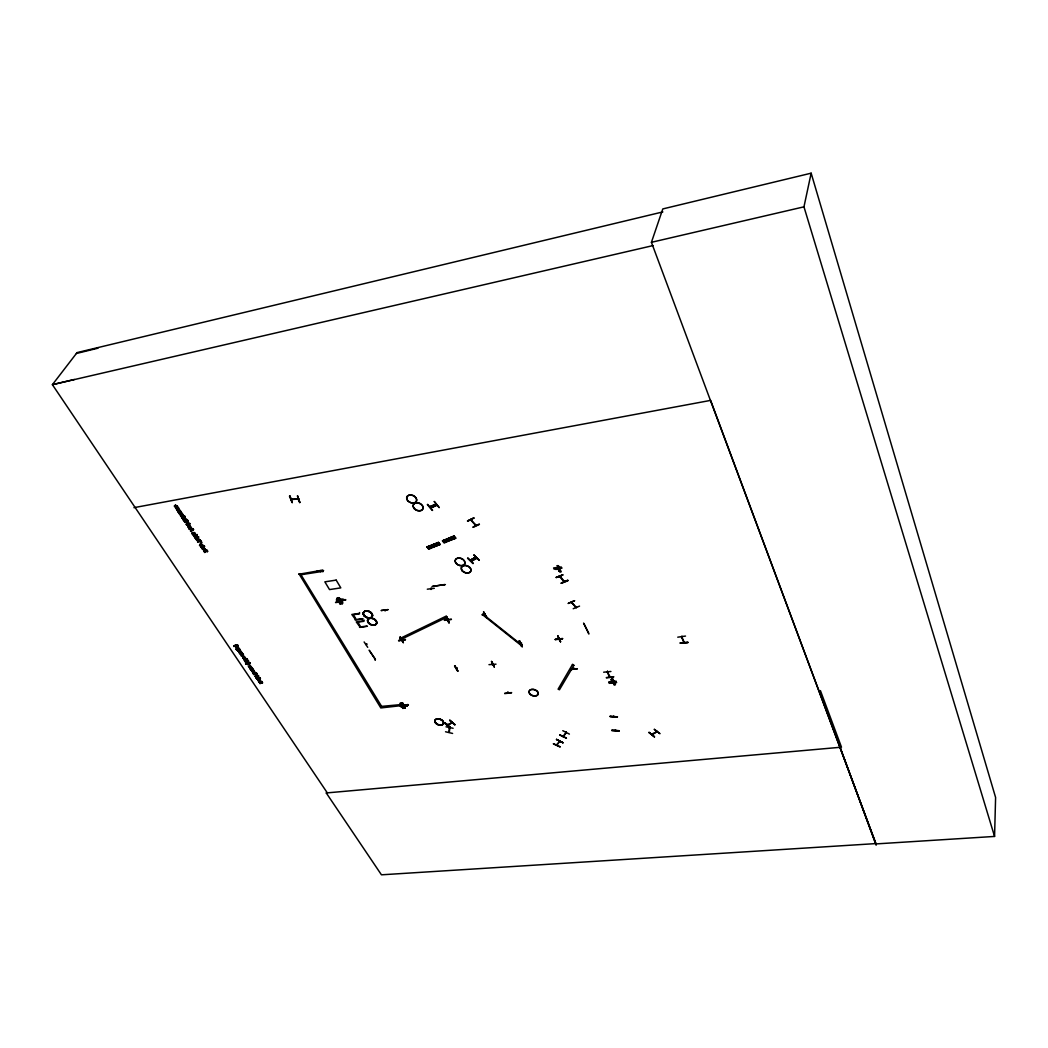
<?xml version="1.0" encoding="UTF-8"?>
<svg xmlns="http://www.w3.org/2000/svg" width="1048" height="1048" viewBox="0 0 1048 1048"><rect width="100%" height="100%" fill="white"/><g stroke="black" fill="none" stroke-linecap="round" stroke-linejoin="round"><path stroke-width="1.5" d="M182.247 515.105C183.374 511.359 176.902 511.372 179.3 514.018C181.776 515.97 179.994 509.918 182.103 513.939M194.902 536.327C196.762 539.196 197.692 534.48 194.43 536.183M257.769 679.838C259.406 683.27 261.856 678.58 257.782 679.838C262.629 677.729 258.633 684.331 257.821 679.68M251.52 670.471C256.852 676.392 252.254 666.004 253.446 671.702C249.935 668.925 252.332 673.956 254.52 671.506M189.492 525.402L189.439 525.009A1.454 0.956 29.3 0 0 188.784 524.249C184.972 523.489 188.103 526.961 189.439 525.572M178.749 508.987L176.955 509.564L175.566 507.966L176.221 507.599L177.426 509.341L178.815 508.188A1.782 1.166 29.9 0 0 178.37 507.573L177.361 507.638L178.003 509.053L176.601 509.053L175.737 507.691L177.413 506.957M196.12 539.026L197.574 540.087L198.02 538.476L199.028 539.877L197.391 538.738L197.876 539.812M239.665 650.009L239.678 649.537A1.323 0.825 25.6 0 0 239.075 648.869C235.066 648.201 237.044 649.734 236.717 649.996M240.961 651.738L240.097 650.729L237.922 650.913L240.516 651.371L239.01 652.55L241.341 651.581M255.424 676.353L256.328 677.689L257.965 676.877A1.323 0.812 24.8 0 0 257.376 676.222L258.555 675.803L255.083 676.51M384.996 610.408L385.337 610.368M994.565 836.435L995.6 797.462L811.152 173.182L662.794 208.932L651.424 242.311L875.984 843.915L994.565 836.435L803.96 206.836L811.152 173.182M680.335 642.791L688.064 642.529L680.309 643.144M179.169 512.904L180.872 514.11M204.163 550.606L205.421 552.047L204.701 552.427C201.753 549.715 205.578 549.755 207.072 551.222M242.73 654.345C239.822 656.729 245.822 655.59 241.839 652.956C238.8 651.253 239.324 655.327 241.656 654.149M241.59 654.293C241.407 651.568 238.892 654.568 241.499 654.24M248.101 662.506L246.005 662.978L248.546 662.375M252.83 669.593L250.747 670.052L253.288 669.449M613.604 677.021L606.386 677.846M180.583 510.966C181.867 511.437 175.317 512.577 179.758 511.372C180.387 508.725 174.322 509.367 179.784 511.018M239.547 649.983C235.171 648.804 241.132 650.847 237.228 648.856M182.942 519.507L184.762 518.485L181.985 518.026L184.042 517.424L185.928 519.166L183.203 519.9L184.933 518.21L181.985 518.026M257.991 677.205L258.109 676.589A1.323 0.812 24.8 0 0 257.52 675.934M374.896 659.742L375.236 660.292M187.631 526.672L190.304 526.162L191.391 528.074L188.588 528.126L190.487 527.799C191.064 525.179 185.103 525.821 190.513 527.445M176.968 506.8L175.92 505.542L177.322 506.433A1.349 0.878 29.9 0 1 177.348 507.075M174.584 505.804L175.54 507.14L177.243 507.101M179.378 512.97C181.121 515.524 179.549 511.621 180.256 512.564M179.549 512.695L180.557 513.703M253.734 674.506C252.096 669.96 261.555 674.309 253.734 674.506C250.629 671.349 257.69 673.248 253.852 674.1L253.079 672.816M256.446 673.379L254.612 672.947M511.503 692.859L504.678 693.593M202.303 545.628L201.295 544.384L202.67 545.274A1.31 0.852 28.5 0 1 202.683 545.877M196.343 538.921C198.059 541.41 196.5 537.572 197.207 538.515M196.5 538.633L197.496 539.615M875.984 843.915L710.623 400.388L133.948 507.664M200.142 544.37C202.474 548.248 199.696 541.737 202.827 544.986A1.31 0.852 28.5 0 1 202.84 545.602C200.037 547.685 196.906 543.414 202.736 545.759M445.531 731.766L452.592 733.443M446.016 726.801L453.116 728.268M449.893 727.626L449.343 728.137L449.618 727.115M449.435 731.412L448.95 732.342L449.422 727.692M449.225 732.342L450.037 727.076L444.824 722.766M240.582 651.948L240.267 650.795L238.158 651.266M451.439 619.473L444.509 620.351M508.057 692.623L507.808 692.152M237.883 647.677L237.621 646.642L236.245 646.524L237.215 647.952L235.407 646.406L236.127 648.031L238.446 647.467L237.595 646.315L236.245 646.524M405.419 639.529L398.594 640.616L405.419 639.503M245.075 658.419C244.498 655.183 245.599 661.262 242.625 657.319M180.466 513.874L180.086 512.839M235.839 646.354C237.215 650.585 239.101 646.223 236.389 646.236M187.12 524.288C187.409 526.947 191.142 523.62 186.95 524.576M237.555 648.804C238.224 651.476 241.184 647.415 237.411 649.092M240.28 653.297L241.223 653.886L240.83 653.205M242.887 657.515L244.394 658.694L243.057 657.122M558.951 570.217L559.436 570.793M194.994 536.222C194.05 539.026 199.054 535.921 194.954 536.419M559.475 639.267L558.728 639.332M197.404 539.799L197.05 538.803M335.661 602.574L342.303 601.644M484.988 614.966L484.49 614.233M251.952 670.419L253.302 671.991M204.334 549.401L202.749 549.244L202.814 548.301L203.731 549.322L203.522 548.183L203.639 549.558L202.461 548.353L202.303 549.178L203.941 549.951L204.203 548.104L205.329 549.532L203.862 548.117M492.73 663.607L492.088 664.222M195.963 539.13C194.234 538.305 199.552 536.982 199.028 539.877M196.146 538.698L196.526 540.165L198.033 539.746M259.118 681.672L259.983 683.532C258.751 681.698 259.708 681.514 262.432 682.929C261.699 679.235 262.616 684.016 260.742 682.209M607.421 671.886L607.748 672.475L607.604 671.401M180.125 511.306L179.562 509.721L176.889 510.232M185.758 519.441L184.671 517.895L182.247 518.433M191.391 528.074L190.133 526.502L187.893 527.065M194.469 536.065C196.159 541.79 201.268 535.109 194.823 536.511M197.116 537.297C198.124 534.428 192.374 535.829 194.863 537.716M612.608 681.868L611.285 679.667L612.87 681.934M182.575 515.21L182.548 513.992L183.531 516.651C180.164 516.075 180.57 517.516 183.793 517.044L183.583 515.564L180.4 515.603L182.378 514.987L180.4 515.603M186.557 524.825C189.02 518.891 191.535 528.336 186.334 524.681M186.767 524.354L188.011 526.083L189.609 524.734A1.454 0.956 29.3 0 0 188.954 523.974L188.784 524.249M250.773 667.34L250.957 666.449L249.883 666.187M252.791 669.79C253.354 667 248.009 670.379 251.533 667.864C248.782 668.061 249.097 666.79 250.865 667.327M251.638 668.48C252.594 665.008 245.939 665.781 250.917 667.052M237.084 649.144L238.132 650.389L239.704 649.865M182.208 515.275L182.103 514.096M255.633 676.576C259.406 674.427 256.826 679.287 255.424 676.497M619.158 730.757L611.665 730.338L619.158 730.705M681.488 636.87L683.964 642.673L684.108 641.52M240.922 651.908L240.437 650.507L237.922 650.913M685.51 636.071L677.755 637.184M684.226 642.647L684.344 641.966M681.881 636.28L681.763 637.511L682.143 636.804M681.672 637.459L681.973 636.398M656.939 731.897L656.428 731.347M656.441 732.146L656.86 731.137M654.266 729.303L659.965 733.692L654.45 729.434M649.105 732.342L654.528 736.888L649.066 732.395M656.258 732.002L651.869 734.059L651.882 734.845L652.223 733.836M203.574 547.344L201.137 547.318L203.312 546.951L203.063 546.034L203.836 546.624C204.216 548.851 204.727 544.397 203.771 546.886M248.048 662.703L247.904 661.917M236.01 649.302L237.176 650.428M617.39 717.094L609.91 716.426L617.377 716.924M615.359 729.866L615.215 730.377M615.713 730.102L615.621 729.893M241.027 655.55C244.708 656.205 241.826 650.232 239.337 653.035M291.37 498.756L290.977 499.32L292.078 499.045M613.918 716.229L613.46 716.976M613.656 716.203L613.473 716.753M298.13 499.045L291.108 499.293M291.056 499.542L298.798 499.005M615.386 684.593L612.844 679.117L615.412 684.619L614.141 684.763L611.744 678.986L614.377 684.462M616.211 681.593C599.888 684.645 614.993 679.052 616.643 682.641L609.386 683.309L608.849 682.222L616.224 681.265M612.229 680.938L612.399 681.135M612.595 680.912L612.373 681.96L613.014 681.396M612.49 682.209L612.753 681.318M612.713 682.156L610.657 682.379L610.722 681.645M611.39 679.287L612.202 681.619M610.932 681.567L610.578 682.431M611.456 680.087L611.744 678.986M611.901 678.986L611.39 679.877M610.919 671.48L603.661 672.2M609.949 676.288L609.818 677.414L607.172 671.912M607.329 671.375L607.159 672.043L607.578 671.349M607.853 671.847L607.709 672.423M569.391 734.098L562.789 730.679M566.326 732.067L565.881 733.05L565.75 732.29M565.841 733.05L566.09 731.949M556.514 739.403L563.064 742.796L556.501 739.416M563.143 735.906L562.986 736.548L565.933 732.984M563.339 735.617L563.261 736.665L566.195 732.67M563.313 736.587L563.68 735.722M557.077 744.29L556.724 745.207L559.619 741.211M559.763 735.041L566.444 738.159L559.829 734.805M559.658 741.709L559.449 741.001M559.331 741.604L559.776 740.674M560.012 740.779L559.632 741.696M560.025 740.897L556.711 745.102M553.514 743.713L560.156 746.752M573.859 665.336L572.601 664.275L558.099 689.165L559.462 689.754L573.859 665.336L572.47 664.733M573.361 668.637L573.859 668.126M574.016 668.519L573.557 669.122M573.872 669.174L574.055 668.506M573.204 608.718L579.544 606.111M575.679 607.25L576.177 607.093M576.086 606.569L576.099 607.67L571.343 602.338M576.492 606.962L576.361 607.644L571.736 602.325M562.566 638.573L555.086 639.437L562.54 638.559M568.265 603.491L574.684 600.661L568.344 603.281M559.409 576.479L559.593 575.889M559.278 638.874L559.304 639.804M559.174 639.372L559.304 638.573M571.514 601.801L571.88 602.928L572.234 602.168M571.736 601.709L571.697 602.338M571.907 601.788L571.776 602.901L572.208 602.181M560.47 641.835L557.785 635.861L560.562 641.533M560.012 576.4L559.907 575.863M558.519 638.389L558.663 638.677M558.754 639.398L559.029 638.324M564.492 581.771L559.815 575.797M567.728 580.251L561.335 582.95M563.994 580.867L564.309 581.954L559.475 576.479M564.178 581.85L563.994 581.247M560.326 576.269L559.829 576.937M562.737 575.011L556.069 577.435L562.711 574.907M559.108 570.439L559.318 571.108M559.043 571.199L559.331 570.164M558.401 565.671L561.204 571.841L560.13 571.723M561.78 568.212L561.191 566.968L553.593 567.937L554.182 569.182L561.702 567.964M558.021 568.186L557.995 569.195L558.702 568.527M558.283 568.147L559.121 570.702M558.06 569.195L558.361 568.357M558.61 568.317L558.112 568.684M555.885 569.444L556.213 568.658M559.881 572.025L557.34 565.566M558.781 570.741L558.178 568.881L556.134 569.405L556.436 568.566M507.848 693.134L508.044 692.125M520.974 643.931L521.59 643.079M482.303 614.508L521.157 645.437M521 645.882L522.127 644.795M519.52 640.734L522.284 646.642L519.481 640.747M252.489 669.685L252.62 668.454L251.166 667.353M491.695 661.471L494.315 666.685M496.018 664.17L488.971 664.655M491.957 664.262L492.233 664.484M492.914 663.646L492.429 664.707L493.136 664.786M493.202 664.511L492.678 665.139L493.005 663.829M178.134 508.961L177.531 507.363M245.415 658.655C246.621 656.611 241.25 656.218 244.394 658.694M454.78 724.823L449.71 720.159L454.898 724.522M451.57 722.779L452.304 722.046M451.754 723.002L452.147 722.046M448.963 732.29L449.002 731.871M447.824 724.325L447.431 725.268L448.112 724.495M449.867 727.181L449.356 728.098M447.496 724.509L447.26 725.124L452.068 722.544M486.521 617.704L483.521 611.953L486.639 617.403M483.639 611.901L486.901 617.613M482.132 614.966L483.259 613.84M444.732 722.989L449.933 727.378L444.863 722.727M484.268 614.809L484.988 614.167M456.587 668.27L456.876 668.48M457.059 667.956L457.269 668.192M454.78 665.991L457.806 671.31L454.531 666.017M457.937 671.087L454.976 665.716M456.601 668.008L456.941 668.506M479.185 560.353L473.762 554.811L479.211 560.195M467.552 558.283L472.989 563.628M476.774 557.798L470.88 561.099L476.801 557.837M446.134 616.814L448.793 622.774M400.166 638.036L400.978 639.437L447.365 617.036M447.915 619.604L447.535 618.608M447.365 619.067L447.81 618.503L447.666 619.787M470.329 560.261L476.133 557.182L470.251 560.418M448.125 619.08L447.679 620.062L448.125 618.949M448.544 619.42L448.334 619.172M467.958 557.89L473.355 563.261M399.982 638.481L446.369 616.041M404.895 708.107L401.816 703.077L404.803 708.147L402.249 702.789L403.126 705.278L403.506 704.544M400.336 703.247L402.93 708.396L405.262 707.859M400.271 705.514C416.894 706.784 397.729 702.226 400.742 706.784L407.2 706.129M408.393 704.832L407.489 704.544M407.934 704.544L407.633 704.806M403.559 704.741L403.244 705.474L403.179 704.57M403.899 705.003L404.318 704.95M475.7 524.511L475.386 525.14L476.277 524.943M404.711 704.859L404.214 705.645L407.423 705.317M476.29 524.851L475.975 524.996M404.856 705.108L404.07 705.71M402.471 702.763C400.965 702.998 405.353 707.164 402.131 703.601M402.406 703.64L402.55 703.064M298.994 573.819L380.817 707.937L403.231 705.409L402.812 703.981M471.692 519.743L471.377 519.887M474.037 518.039L467.434 520.961L473.709 518.013M467.722 521.288L473.67 518.026M471.155 519.245L470.775 520.018L475.766 525.52M470.997 519.821L476.054 525.389M455.67 537.991L444.221 542.982L442.387 540.768L454.046 536.065L455.67 537.991L443.684 542.314L455.657 538.397M452.553 539.235L450.889 537.441M453.994 536.275L442.636 541.082L454.046 536.065L455.369 538.03M454.505 538.462L452.828 536.655M434.331 588.308L427.309 589.199M381.616 706.378L402.629 704.426M450.365 540.126L448.754 538.2M382.219 707.361L300.278 573.623M430.911 588.308L431.082 588.897M431.147 588.269L430.951 589.421L431.514 588.793M431.016 589.408L431.291 588.373M403.153 642.398L400.009 636.909L403.401 642.634M438.85 544.842L437.226 542.943M400.978 639.359L400.939 640.184L401.45 639.306M401.161 638.992L400.873 640.158M401.384 640.092L401.712 639.136M401.751 640.131L401.947 639.11M436.977 545.497L435.313 543.702M438.431 542.353L438.771 543.139L427.479 547.672L438.68 542.903L426.916 547.004L438.431 542.353L439.99 544.384L428.75 549.191M433.151 544.58L434.815 546.362M253.144 672.502L254.861 672.541M434.409 501.56L439.151 507.442M436.256 504.363L429.811 506.931L436.204 504.245M430.414 507.704L436.911 504.795L430.505 507.756M388.114 609.622L381.066 610.539L387.839 609.622M384.734 609.897L385.088 610.932M434.186 501.481L439.099 507.612M366.839 643.891L366.171 644.716M367.717 647.323L364.141 641.966M251.31 667.065L248.297 666.397M366.381 643.944L366.787 644.441M427.649 504.402L432.601 510.297M363.604 620.848L356.241 621.883L360.027 626.992C355.953 628.473 378.001 624.529 360.695 626.901L357.84 622.132L363.866 621.294L363.984 619.997M359.176 613.421L351.801 614.456L355.599 619.604C351.525 621.11 373.612 617.102 356.268 619.512L353.399 614.717L359.438 613.866L359.569 612.556M651.673 734.674L652.406 734.569M340.168 603.962L336.958 598.29L340.089 603.989C349.403 603.976 330.159 590.207 342.526 603.373M345.67 599.875L344.726 599.6M344.884 599.888L341.163 600.923M345.198 599.6L340.77 600.714M345.565 599.679L341.609 600.53M342.028 602.495L340.43 601.028L340.849 600.268M341.019 600.203L340.482 600.556M341.124 600.412L340.377 600.805L340.482 600.085M341.321 600.858L341.438 600.15M342.002 600.308L340.888 600.91M341.569 601.958L341.858 602.862M341.91 601.906L341.491 602.679L340.718 600.059M341.622 602.888L341.962 602.141M343.718 600.15L343.037 599.011L336.316 599.849L337.011 601.002L343.574 599.836M338.465 600.845L338.858 601.683M338.57 600.766L338.858 601.749M338.792 600.727L338.897 601.683M298.785 574.252L322.457 570.151M300.973 574.749L323.138 571.291M323.609 570.466L316.771 571.252M320.649 570.557L320.688 571.121M320.675 570.623L320.452 571.697L321.029 571.081M259.983 683.532L260.52 683.466M259.262 678.239L259.563 677.506L256.223 678.226L259.681 678.174L259.563 677.506M260.258 678.357L256.786 679.065L260.349 678.986M255.804 676.157L257.179 675.986M256.446 678.567L259.681 678.174M254.847 676.183L258.332 675.462M257.376 676.222L258.555 675.803M256.223 678.226L258.751 677.637M255.385 673.903C257.363 674.558 253.446 671.729 256.315 673.785M254.376 671.624C251.9 668.519 255.555 674.165 252.502 670.301M253.616 671.951L253.944 670.877L252.358 670.589M250.747 670.052L252.45 669.829M250.97 670.393L253.511 669.79M250.118 663.685L249.987 662.978L248.913 664.301L245.599 663.816L248.127 664.668L250.262 663.397M249.843 668.703L251.782 668.192M250.079 669.056L252.62 668.454M654.502 736.875L649 732.631M248.455 660.882C249.987 661.589 241.407 662.126 247.642 661.013L248.717 661.275M244.721 661.078L247.289 660.987L246.673 659.559L246.568 660.45L244.498 660.725L246.791 660.803M245.324 661.956L247.878 661.354L247.472 661.969M246.188 659.899L246.568 660.45M246.948 661.026L247.21 658.825L247.21 660.751M246.529 659.847C248.612 661.746 247.341 658.026 247.132 660.122M246.005 662.978L247.852 662.467M246.228 663.319L248.782 662.716M245.088 661.615L247.642 661.013M261.686 681.462C264.987 685.444 257.454 680.283 260.127 683.244M234.032 646.564C232.905 644.664 243.568 644.743 234.228 646.223M247.367 659.585L243.712 659.559L247.21 658.825M243.594 656.978L245.088 658.275M244.498 660.725L246.712 660.174M241.25 655.891L243.817 655.288M239.94 653.336C241.158 655.93 241.512 650.743 242.691 654.188M238.734 648.909L239.088 648.214M238.774 652.197L240.726 651.673M239.01 652.55L241.577 651.935M238.289 645.974L235.892 644.834L233.743 646.131M297.501 495.927L299.82 502.306M249.961 662.978L249.647 663.594A3.485 2.161 25.2 0 1 249.123 664.039L248.245 664.314A3.288 2.044 25.2 0 1 247.171 664.301L245.625 663.816M297.697 499.516L298.038 499.005M297.462 495.901L299.663 502.595M289.458 496.202L292.196 502.634L289.916 495.966M289.969 495.94L292.182 502.555M204.897 549.611L203.508 547.999M205.329 549.532L203.666 547.724M204.701 552.427L205.421 552.047M206.993 551.34L206.05 549.755L207.596 550.96A1.336 0.878 28.3 0 1 207.543 551.484L205.474 550.894M205.906 550.069L206.587 549.663M201.937 548.012C201.216 549.925 206.836 545.681 203.744 545.995M203.312 546.951L201.137 547.318M204.137 546.702L203.915 545.746M241.499 654.437L241.302 652.878M200.718 544.069L202.343 545.51M201.386 547.711L203.731 547.056M197.43 541.659L200.849 541.279L197.705 542.065M200.692 541.554C203.679 544.934 198.439 536.917 200.417 541.148M198.596 539.956L197.849 538.384L195.465 538.633M197.076 535.083C192.295 532.725 192.085 538.24 196.985 534.414M195.111 534.087C189.243 531.716 192.4 536.026 195.229 533.917A1.323 0.865 29 0 0 195.203 533.301C191.967 530.183 195.413 535.908 194.391 532.803C191.954 531.834 194.889 535.96 192.504 532.685M193.539 535.698L197.247 534.808M195.098 538.082L198.806 537.192M195.059 534.205A1.323 0.865 29 0 0 195.046 533.589L193.657 532.698L194.299 534.218M191.077 529.122L192.989 529.319L191.077 529.122L191.535 530.367L189.02 528.795L190.448 529.345C190.474 531.716 192.4 531.572 193.277 528.978L189.19 528.506M190.461 531.009L190.736 531.428M193.448 529.764L193.277 528.978M188.588 528.126L190.487 527.799M188.85 528.519L191.561 527.799M186.072 524.288L189.793 523.371M185.077 521.55L183.662 520.057L184.789 522.323C192.504 524.354 184.487 515.957 187.513 521.367L186.583 521.524L185.391 519.86L186.177 521.603L184.92 521.825L186.177 521.603M186.583 521.524L187.513 521.367M258.974 681.96C259.694 680.152 263.86 684.279 261.345 681.279M186.741 521.249L185.221 520.149M184.789 522.323L188.352 521.432M183.531 516.651L181.265 516.232L183.963 516.769M183.793 517.044L185.064 516.572L184.055 516.297M183.885 516.585L184.802 516.166M183.203 519.9L185.928 519.166M184.147 517.044L185.064 516.572M297.763 499.254L298.444 499.28M182.548 513.992L181.658 514.005L182.273 513.664M180.662 516.009L183.387 515.262M179.758 511.372L177.859 511.712M177.151 510.638L179.404 510.062L180.164 510.9M178.121 512.118L180.846 511.372M176.247 507.599C170.916 503.577 178.278 509.053 174.78 505.739M177.23 507.245L177.518 506.787A1.349 0.878 29.9 0 0 177.492 506.158L175.33 505.202L177.007 506.708M176.261 507.153L175.33 505.202M556.567 739.469L563.064 742.796M583.933 623.678L588.649 633.293L583.579 623.088M239.56 650.153L239.822 649.249A1.323 0.825 25.6 0 0 239.219 648.581L239.311 648.555M245.559 658.367L243.555 658.891L242.599 657.162M433.82 506.171L433.361 505.594L433.833 506.276M449.094 622.722L446.029 617.023L449.055 622.735M610.067 677.309L607.513 672.004M452.212 722.793L447.588 725.268M234.005 645.778L238.001 645.555M180.701 514.385L180.61 512.498M178.304 508.686L176.968 508.843L176.208 507.795M257.965 677.178L256.236 677.336L255.778 676.288M236.154 649.026L239.075 648.869M190.906 531.139L193.605 529.489M432.287 510.468L427.309 504.533M191.705 530.091L192.989 529.319M191.535 530.367L192.819 529.607M656.965 731.832L651.882 734.845M469.989 560.208L475.818 557.13M471.181 561.361L476.997 558.322M473.198 527.314L479.434 524.393M176.588 507.101L176.916 505.856L175.16 505.49M201.923 545.903L202.264 544.698L200.548 544.344M556.292 577.618L562.724 574.894M561.309 583.291L567.754 580.317M561.23 583.251L567.898 580.815M429.588 506.708L436.02 504.023M430.702 508.005L437.095 505.319M204.098 550.724L207.386 551.759A1.336 0.878 28.3 0 0 207.439 551.248L206.43 549.938M427.466 547.659L427.086 547.082L438.536 542.877M427.126 547.266L438.418 542.72M442.636 541.082L454.321 536.563L442.846 541.213M442.872 541.253L454.36 536.838M428.213 548.536L439.675 544.017L428.213 548.536L440.029 544.659M443.684 542.314L455.251 537.794M443.854 542.419L455.33 537.991M428.396 548.549L439.806 544.37M519.336 641.009L522.284 646.642M521.904 646.655L519.074 641.049M339.094 597.74L342.395 603.661M402.183 702.815L405.144 708.147M402.93 708.383L400.139 703.287L402.353 703.051M244.708 658.655L245.036 657.568L243.437 657.266M400.781 639.909L401.332 639.87M76.373 353.49L97.962 348.198M662.86 211.906L77.067 352.6L52.4 384.668L327.343 792.917L326.295 793.009M74.356 379.481L52.4 384.668L652.97 245.599M651.424 242.311L803.96 206.836M178.488 512.682L180.898 512.406L181.841 513.743M180.426 512.786L181.658 514.005M188.954 523.974L190.055 523.777M193.277 535.305L196.828 534.69M197.273 537.021L198.544 536.799M201.779 548.301L203.522 548.183M202.657 548.576L203.351 548.458M339.303 597.688L336.958 598.303M557.077 565.868L558.401 565.684M432.012 586.566L432.837 586.448M444.588 584.719L445.413 584.601M556.029 569.195L558.427 568.841M335.53 602.338L342.172 601.408M369.459 650.703L375.446 659.506L369.119 650.114M241.158 653.166L242.258 654.227M243.712 659.559L247.446 659.179M444.326 620.075L451.321 619.211M249.07 667.55L252.044 668.139M400.244 637.132L403.139 642.647M253.996 673.812L255.175 673.668M253.865 674.218L257.061 673.812M344.491 600.111L345.499 600.242M398.594 640.616L405.34 639.804M259.812 677.899L259.144 677.558M256.786 679.065L260.48 678.698M521.511 643.655L521.013 643.944M555.217 639.634L562.475 638.874M491.709 661.498L494.329 666.934M680.27 643.105L687.973 642.254M404.122 705.474L407.738 705.068M610.578 682.183L612.621 681.96M193.972 534.284L192.033 532.594M504.743 693.317L511.555 692.584M201.596 545.956L199.67 544.292M400.126 705.763L406.716 705.278M407.292 705.055L408.157 705.016M237.215 647.952L235.407 646.406M876.023 843.588L381.446 874.818L326.256 792.956L841.492 747.185L820.414 690.619M297.724 496.189L299.793 502.555M617.455 716.793L609.91 716.426M619.106 730.954L611.678 730.482M189.02 528.795L193.107 529.253M560.549 641.782L557.785 635.861M684.016 642.07L681.842 636.948M245.769 663.528L247.315 664.013A3.288 2.044 25.2 0 0 248.389 664.039L249.267 663.764A3.485 2.161 25.2 0 0 249.791 663.305M553.383 743.897L560.012 746.962M260.638 683.152L259.524 681.92L260.651 682.065M611.849 679.196L612.844 679.117L611.665 679.287L614.141 684.763M205.343 550.672L203.626 550.462L205.264 552.322M206.063 549.781C209.731 553.344 201.688 548.576 204.91 552.113M177.544 507.389L178.736 508.909M483.102 614.298L521.983 645.24M444.496 723.146L449.697 727.469M449.671 720.356L454.871 724.758M257.035 676.261L257.559 676.929L255.778 676.432M340.613 600.779L341.635 602.43M446.199 616.486L447.195 617.482M428.422 546.584L429.798 548.183M428.252 546.558L429.863 548.458M427.112 547.017L428.724 548.916M443.723 540.323L445.348 542.235M442.754 540.807L444.116 542.432M256.917 674.1L255.398 672.58L255.529 673.615M247.498 661.301L247.747 662.611M236.94 646.537L237.673 647.625M244.119 657.279L244.852 658.367M253.04 670.589L253.747 671.663M255.031 673.943L254.048 672.934L253.655 673.812M183.662 520.057L184.959 522.035M186.662 519.52L188.195 521.707M199.906 539.825L201.766 542.537M182.955 515.144L184.33 517.254M203.063 546.034L204.098 547.541M175.92 505.542L176.758 506.813M193.657 532.698L194.469 533.943M201.295 544.384L202.094 545.615M322.247 570.584L322.928 571.723M406.598 705.16L407.214 706.195M339.002 597.936L342.146 603.635M402.38 702.763L405.17 707.872M203.692 548.405L204.177 549.466M446.16 616.8L449.186 622.499M472.976 527.026L479.211 524.079M491.394 661.471L494.211 666.986M588.557 633.411L588.871 634.079M611.639 679.851L612.451 681.449M559.2 570.937L558.283 569.09M840.09 747.316L876.141 845.225M606.438 677.545L613.656 676.694M449.553 538.764L450.719 539.091L449.553 538.764M577.369 668.742L570.178 669.58L577.369 668.742M260.061 680.624L258.044 680.283L260.061 680.624M260.205 680.349L258.188 679.995L260.205 680.349M434.042 544.908L435.13 545.458L434.042 544.908M453.719 538.777L452.107 536.838L453.719 538.777M449.906 537.729L451.478 539.786L449.906 537.729M436.518 543.126L438.077 545.156L436.518 543.126M435.968 545.903L434.344 544.004L435.968 545.903M336.172 580.107L324.854 581.837L329.517 589.579L340.81 587.876L336.172 580.107M444.549 584.587L432.903 586.369L444.549 584.587M529.803 694.012A4.742 3.144 17.7 0 0 537.768 694.876A4.742 3.144 17.7 0 0 533.157 689.505A4.742 3.144 17.7 0 0 529.803 694.012M529.882 693.776A4.729 3.144 17.7 0 0 537.821 694.641A4.729 3.144 17.7 0 0 533.236 689.283A4.729 3.144 17.7 0 0 529.882 693.776M435.68 723.225A4.559 2.908 20 0 0 443.239 724.089A4.559 2.908 20 0 0 438.588 719.007A4.559 2.908 20 0 0 435.68 723.225M435.772 723.002A4.546 2.895 20 0 0 443.304 723.867A4.546 2.895 20 0 0 438.667 718.797A4.546 2.895 20 0 0 435.772 723.002M435.706 723.107A4.585 2.921 20 0 0 443.304 723.971A4.585 2.921 20 0 0 438.627 718.849A4.585 2.921 20 0 0 435.706 723.107M456.142 563.379A5.07 3.576 21.7 0 0 464.552 564.138A5.083 3.589 21.7 0 0 459.456 558.047A5.083 3.589 21.7 0 0 456.142 563.365A5.083 3.589 21.7 0 0 464.565 564.138A5.07 3.576 21.7 0 0 459.456 558.073A5.07 3.576 21.7 0 0 456.142 563.379M462.194 570.859A5.057 3.563 21.3 0 0 470.591 571.632A5.057 3.563 21.3 0 0 465.509 565.579A5.057 3.563 21.3 0 0 462.194 570.859M462.286 570.623A5.044 3.563 21.4 0 0 470.67 571.396A5.044 3.563 21.4 0 0 465.6 565.37A5.044 3.563 21.4 0 0 462.286 570.623M407.764 500.682A5.227 3.773 24.5 0 0 416.344 501.389A5.227 3.773 24.5 0 0 410.973 494.97A5.227 3.773 24.5 0 0 407.764 500.682A5.279 3.799 24.5 0 0 416.344 501.494A5.279 3.799 24.5 0 0 410.921 495.023A5.279 3.799 24.5 0 0 407.685 500.774M414.13 508.568A5.227 3.76 24.1 0 0 422.711 509.289A5.227 3.76 24.1 0 0 417.353 502.896A5.227 3.76 24.1 0 0 414.13 508.568M414.235 508.346A5.214 3.747 24.1 0 0 422.803 509.053A5.214 3.747 24.1 0 0 417.458 502.686A5.214 3.747 24.1 0 0 414.235 508.346M364.363 616.028A4.847 3.236 23.4 0 0 372.236 616.63A4.847 3.236 23.4 0 0 366.931 611.049A4.847 3.236 23.4 0 0 364.363 616.028A4.834 3.223 23.4 0 0 372.223 616.63A4.834 3.223 23.4 0 0 366.931 611.063A4.834 3.223 23.4 0 0 364.363 616.028M364.455 615.818A4.847 3.236 23.4 0 0 372.328 616.407A4.847 3.236 23.4 0 0 367.036 610.84A4.847 3.236 23.4 0 0 364.455 615.818A4.834 3.223 23.4 0 0 372.302 616.407A4.834 3.223 23.4 0 0 367.036 610.853A4.834 3.223 23.4 0 0 364.468 615.805M368.634 623.233A4.821 3.21 23.1 0 0 376.468 623.835A4.821 3.21 23.1 0 0 371.202 618.307A4.821 3.21 23.1 0 0 368.634 623.233M368.739 623.01A4.808 3.196 23.1 0 0 376.546 623.599A4.808 3.196 23.1 0 0 371.306 618.084A4.808 3.196 23.1 0 0 368.739 623.01M368.673 623.101A4.847 3.223 23.1 0 0 376.546 623.704A4.847 3.223 23.1 0 0 371.267 618.15A4.847 3.223 23.1 0 0 368.673 623.101"/></g></svg>
